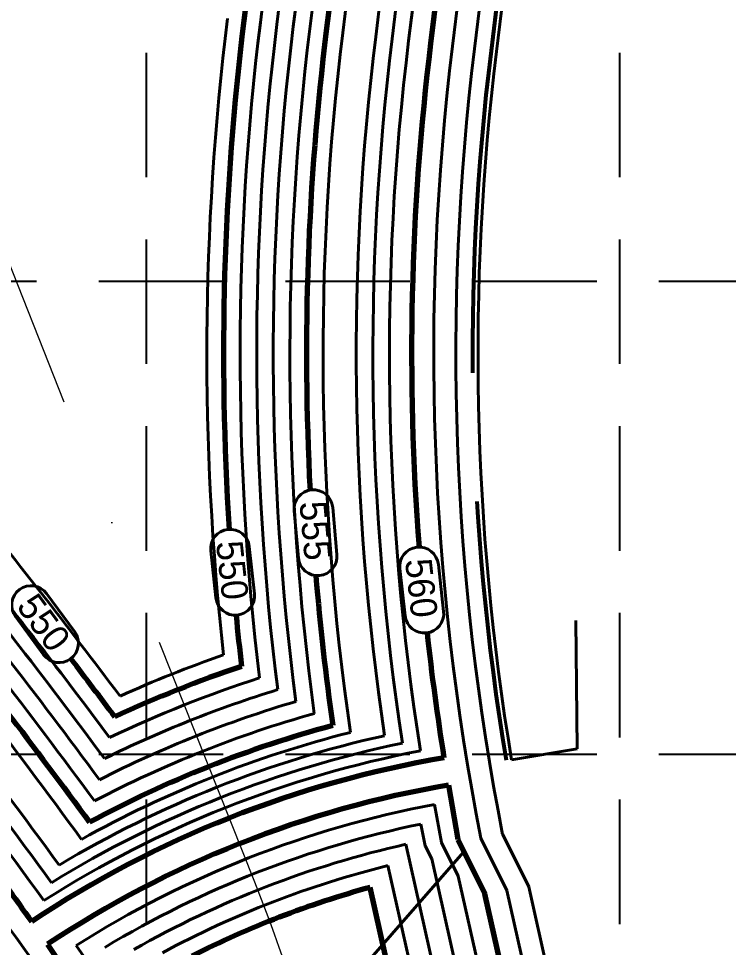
# Model space of a CAD drawing. Header units: feet. Extents: x 6037 to 11520, y 4436 to 7866.
# Drawn here: x 10466 to 10594.3, y 5859.5 to 6027.5 of the extents above; entities that cross this region are included whole.
import ezdxf
from ezdxf.enums import TextEntityAlignment as Align

# ---------------------------------------------------------------- set-up
doc = ezdxf.new("R2010")
doc.units = ezdxf.units.FT
doc.header["$LTSCALE"] = 0.4
doc.header["$MEASUREMENT"] = 0
for name, pattern in [('DASHED2', [0.375, 0.25, -0.125]), ('DGN Style 3', [204.068222, 145.763016, -58.305206]), ('DGN Style 4', [233.366589, 116.610413, -58.305206, 0.145763, -58.305206]), ('HIDDEN', [0.375, 0.25, -0.125])]:
    doc.linetypes.add(name, pattern=pattern)
doc.layers.add('grid', color=254, linetype='HIDDEN')
doc.layers.add('Level 1', color=7, linetype='Continuous')
doc.styles.add('Style-CHAR_FAST_FONT', font='CHAR_FAST_FONT.shx')

msp = doc.modelspace()

# ---------------------------------------------------------------- linework, layer by layer
at = {"layer": 'grid', "color": 252, "linetype": 'DASHED2', "ltscale": 225}
for p, q in [((10489.06, 7776.26), (10489.06, 4782.14)), ((10574.59, 7776.26), (10574.59, 4782.14)), ((6126.74, 5980.01), (11429.95, 5980.01)), ((6126.74, 5894.48), (11429.95, 5894.48))]:
    msp.add_line(p, q, dxfattribs=at)
at = {"layer": 'Level 1', "color": 5, "linetype": 'Continuous', "lineweight": 70}
for p, q in [((10513.42, 6081.54), (10506.73, 6027.09)), ((10528.3, 6079.71), (10521.61, 6025.26)), ((10547.17, 6077.44), (10540.47, 6022.95)), ((10543.71, 5888.87), (10545.39, 5879.02)), ((10545.39, 5879.02), (10550.3, 5869.2)), ((10546.6, 5794.16), (10529.54, 5870.39)), ((10566.25, 5797.92), (10550.3, 5869.2)), ((10471.24, 5860.09), (10476.78, 5851.77))]:
    msp.add_line(p, q, dxfattribs=at)
at = {"layer": 'Level 1', "color": 5, "linetype": 'Continuous', "lineweight": 40}
for p, q in [((10516.39, 6081.18), (10509.7, 6026.73)), ((10519.37, 6080.81), (10512.68, 6026.36)), ((10522.35, 6080.44), (10515.66, 6026)), ((10525.33, 6080.08), (10518.64, 6025.63)), ((10531.28, 6079.35), (10524.59, 6024.9)), ((10537.24, 6078.61), (10530.55, 6024.17)), ((10540.21, 6078.25), (10533.52, 6023.8)), ((10543.19, 6077.88), (10536.5, 6023.43)), ((10551.14, 6076.99), (10544.44, 6022.46)), ((10555.12, 6076.55), (10548.41, 6021.97)), ((10559.09, 6076.1), (10552.38, 6021.48)), ((10566.74, 5918.61), (10566.94, 5895.44)), ((10566.94, 5895.44), (10555.11, 5893.47)), ((10541.15, 5885.37), (10542.44, 5878.49)), ((10538.69, 5881.83), (10539.49, 5877.91)), ((10549.55, 5879.26), (10554.25, 5869.85)), ((10553.5, 5879.92), (10558.2, 5870.5)), ((10555.41, 5791.43), (10535.99, 5878.18)), ((10539.49, 5877.91), (10540.68, 5875.54)), ((10542.44, 5878.49), (10545.48, 5872.4)), ((10529.32, 5857.16), (10546.38, 5876.71)), ((10551.51, 5790.55), (10532.75, 5874.33)), ((10559.31, 5792.3), (10540.68, 5875.54)), ((10563.22, 5793.18), (10545.48, 5872.4)), ((10571.48, 5792.89), (10554.25, 5869.85)), ((10575.38, 5793.76), (10558.2, 5870.5))]:
    msp.add_line(p, q, dxfattribs=at)
at = {"layer": 'Level 1', "color": 5, "linetype": 'DGN Style 3', "lineweight": 53}
msp.add_line((10558.1, 6076.18), (10551.39, 6021.61), dxfattribs=at)
at = {"layer": 'Level 1', "color": 5, "linetype": 'DGN Style 4', "lineweight": 0}
msp.add_line((10508.71, 5871.31), (10438.22, 6048.76), dxfattribs=at)
at = {"layer": 'Level 1', "color": 5, "linetype": 'Continuous', "lineweight": 40, "flags": 128}
for points in [[(10516.58, 5929.92), (10515.8, 5938.46), (10515.8, 5938.46), (10515.8, 5938.46, -1), (10522.77, 5939.09), (10522.77, 5939.09), (10522.77, 5939.09), (10523.55, 5930.56), (10523.55, 5930.56), (10523.55, 5930.56, -1), (10516.58, 5929.92)], [(10501.67, 5922.72), (10500.74, 5931.24), (10500.74, 5931.24), (10500.74, 5931.24, -1), (10507.7, 5932), (10507.7, 5932), (10507.7, 5932), (10508.63, 5923.48), (10508.63, 5923.48), (10508.63, 5923.48, -1), (10501.67, 5922.72)], [(10535.87, 5919.49), (10534.91, 5928.01), (10534.91, 5928.01), (10534.91, 5928.01, -1), (10541.87, 5928.79), (10541.87, 5928.79), (10541.87, 5928.79), (10542.82, 5920.27), (10542.83, 5920.27), (10542.83, 5920.27, -1), (10535.87, 5919.49)], [(10470.51, 5912.45), (10465.44, 5919.35), (10465.44, 5919.35), (10465.44, 5919.35, -1), (10471.08, 5923.5), (10471.08, 5923.5), (10471.08, 5923.5), (10476.16, 5916.59), (10476.15, 5916.59), (10476.15, 5916.59, -1), (10470.51, 5912.45)]]:
    msp.add_lwpolyline(points, format="xyb", dxfattribs=at)
at = {"layer": 'Level 1', "color": 5, "linetype": 'Continuous', "lineweight": 40}
for centre, radius, start, end in [((10996.66, 5966.9), 496.62, 172.9955, 186.3001), ((10996.66, 5966.9), 490.62, 172.9955, 186.8653), ((10996.66, 5966.9), 487.62, 172.9955, 187.1578), ((10996.66, 5966.9), 484.62, 172.9955, 187.4572), ((10996.66, 5966.9), 481.62, 172.9955, 187.7639), ((10996.66, 5966.9), 475.62, 172.9955, 188.2793), ((10996.66, 5966.9), 469.62, 172.9955, 188.4592), ((10996.66, 5966.9), 466.62, 172.9955, 188.6818), ((10996.66, 5966.9), 463.62, 172.9955, 188.9126), ((10996.66, 5966.9), 455.62, 172.9955, 191.0904), ((10996.66, 5966.9), 451.62, 172.9955, 191.1037), ((10996.66, 5966.9), 447.62, 172.9955, 189.4413), ((10575.17, 5704.03), 220.5, 109.093, 114.324), ((10575.17, 5704.03), 214.5, 107.81, 115.6086), ((10575.17, 5704.03), 211.5, 107.1384, 116.2779), ((10575.17, 5704.03), 208.5, 106.4453, 116.9664), ((10575.17, 5704.03), 205.5, 105.7295, 117.675), ((10575.17, 5704.03), 198.5, 102.5156, 120.8634), ((10575.17, 5704.03), 200.5, 104.1953, 119.1914), ((10575.17, 5704.03), 196.5, 101.6794, 121.6886), ((10575.17, 5704.03), 194.5, 100.8245, 122.5306), ((10575.17, 5704.03), 184.5, 100.6253, 122.3606), ((10575.17, 5704.03), 181.5, 101.594, 121.0457), ((10575.17, 5704.03), 178.5, 102.6787, 119.6517), ((10575.17, 5704.03), 175.5, 103.9857, 118.2817)]:
    msp.add_arc(centre, radius, start, end, dxfattribs=at)
at = {"layer": 'Level 1', "color": 5, "linetype": 'Continuous', "lineweight": 70}
for centre, radius, start, end in [((10996.66, 5966.9), 493.62, 172.9955, 183.6917), ((10996.66, 5966.9), 478.62, 172.9955, 182.9556), ((10996.66, 5966.9), 459.62, 172.9955, 184.3673), ((10996.66, 5966.9), 478.62, 184.8107, 188.0782), ((10996.66, 5966.9), 493.62, 185.4973, 186.5795), ((10996.66, 5966.9), 459.62, 186.3057, 189.1504), ((10575.17, 5704.03), 217.5, 108.4612, 114.9576), ((10575.17, 5704.03), 202.5, 104.9898, 118.4047), ((10575.17, 5704.03), 192.5, 99.6523, 123.688), ((10575.17, 5704.03), 187.5, 99.6568, 123.6608), ((10575.17, 5704.03), 172.5, 105.339, 116.8265)]:
    msp.add_arc(centre, radius, start, end, dxfattribs=at)
at = {"layer": 'Level 1', "color": 5, "linetype": 'DGN Style 3', "lineweight": 53}
msp.add_arc((10996.66, 5966.9), 448.62, 172.9955, 189.434, dxfattribs=at)
at = {"layer": 'Level 1', "color": 5, "linetype": 'Continuous', "lineweight": 40, "extrusion": (0, 0, -1)}
for radius, start, end in [(1276.88, 141.00698, 143.12635), (1270.88, 141.00698, 143.34565), (1267.88, 141.00698, 143.45796), (1264.88, 141.00698, 143.57213), (1261.88, 141.00698, 143.68822), (1255.88, 141.00698, 143.88056), (1249.88, 141.00698, 143.9434), (1246.88, 141.00698, 144.02408), (1243.88, 141.00698, 144.10707), (1235.88, 141.00698, 145.90547), (1231.88, 141.00698, 145.87353), (1243.88, 144.56842, 145.83087)]:
    msp.add_arc((-9462.89, 5138.76), radius, start, end, dxfattribs=at)
at = {"layer": 'Level 1', "color": 5, "linetype": 'Continuous', "lineweight": 70, "extrusion": (0, 0, -1)}
for radius, start, end in [(1273.88, 142.6424, 143.23514), (1258.88, 142.66137, 143.80633), (1239.88, 142.69644, 144.19061)]:
    msp.add_arc((-9462.89, 5138.76), radius, start, end, dxfattribs=at)
at = {"layer": 'Level 1', "color": 5, "linetype": 'DGN Style 4', "lineweight": 0}
msp.add_arc((10229.91, 5760.56), 300, 13.9861, 21.666, dxfattribs=at)

# ---------------------------------------------------------------- texts
at = {"layer": 'Level 1', "color": 5, "linetype": 'Continuous', "lineweight": 40, "style": 'Style-CHAR_FAST_FONT'}
for s, rotation, p in [('555', 275.2296, (10521.54, 5940.43)), ('550', 276.2201, (10506.45, 5933.31)), ('560', 276.4059, (10540.61, 5930.1)), ('550', 306.3192, (10469.34, 5924.01))]:
    msp.add_text(s, height=4.8, rotation=rotation, dxfattribs=at).set_placement(p, align=Align.TOP_LEFT)

doc.saveas('drawing.dxf')
